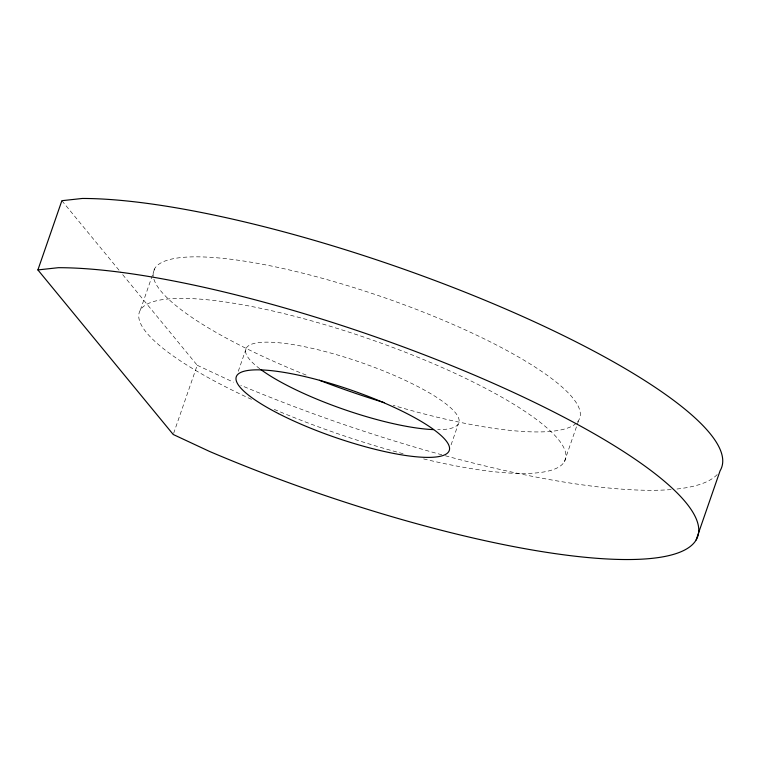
<?xml version="1.0" encoding="UTF-8"?>
<svg xmlns="http://www.w3.org/2000/svg" width="758" height="758" viewBox="0 0 758 758"><rect width="100%" height="100%" fill="white"/><g stroke="black" fill="none" stroke-linecap="round" stroke-linejoin="round"><path stroke-width="0.57" stroke-dasharray="3.79 2.84" d="M140.334 310.107L154.717 268.569M173.62 433.377L197.213 365.261L120.522 272.008M238.287 371.278L246.341 348.017M451.076 444.88L458.363 423.826M564.369 461.736L576.857 425.664M577.236 424.575L578.752 420.197M197.213 365.261L233.445 382.184M61.872 200.69L119.764 271.089M717.229 474.517A375.646 83.228 19.1 0 1 676.032 489.118M671.162 489.573A375.646 83.228 19.1 0 1 442.975 455.122M441.819 454.8A375.646 83.228 19.1 0 1 240.788 385.291M306.109 375.058A225.391 49.933 19.1 0 1 159.824 263.566A225.391 49.933 19.1 0 1 412.191 307.786A225.391 49.933 19.1 0 1 576.971 422.528M576.232 423.248A225.391 49.933 19.1 0 1 393.212 405.341M259.861 368.824A112.696 24.967 19.1 0 1 287.074 343.706A112.696 24.967 19.1 0 1 427.417 391.753A112.696 24.967 19.1 0 1 437.66 429.701M251.495 399.352A225.391 49.933 19.1 0 1 194.569 298.756A225.391 49.933 19.1 0 1 530.666 415.289A225.391 49.933 19.1 0 1 422.594 458.675M403.114 453.72A225.391 49.933 19.1 0 1 272.378 408.6"/><path stroke-width="1.14" d="M37.9 269.924L58.394 267.688A375.646 83.228 19.1 0 1 531.349 400.868A375.646 83.228 19.1 0 1 660.01 557.32A375.646 83.228 19.1 0 1 209.473 451.408L173.231 434.495L37.9 269.924L61.872 200.69L82.366 198.463A375.646 83.228 19.1 0 1 500.024 306.592A375.646 83.228 19.1 0 1 720.1 470.746L696.128 539.971M384.344 402.659A225.391 49.933 19.1 0 1 319.431 380.279M433.567 429.615A112.696 24.967 19.1 0 1 260.818 369.534M278.508 413.622A112.696 24.967 19.1 0 0 448.774 451.522A112.696 24.967 19.1 0 0 301.011 375.703A112.696 24.967 19.1 0 0 278.508 413.622"/></g></svg>
